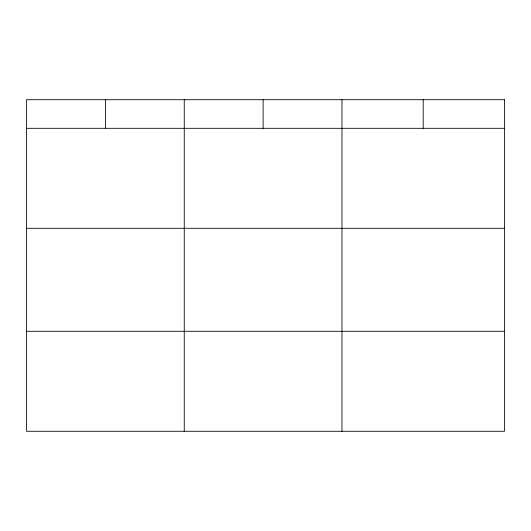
<?xml version="1.0" encoding="UTF-8"?>
<svg xmlns="http://www.w3.org/2000/svg" width="531" height="531" viewBox="0 0 531 531"><rect width="100%" height="100%" fill="white"/><g stroke="black" fill="none" stroke-linecap="round" stroke-linejoin="round"><path stroke-width="0.8" d="M26.55 128.31L504.45 128.31M26.55 228.29L504.45 228.29M26.55 331.304L504.45 331.304M423.207 99.715L423.207 128.31M341.964 99.715L341.964 431.285M263.11 99.715L263.11 128.31M184.257 99.715L184.257 431.285M105.403 99.715L105.403 128.31M504.45 99.715L26.55 99.715L26.55 431.285L504.45 431.285L504.45 99.715"/></g></svg>
